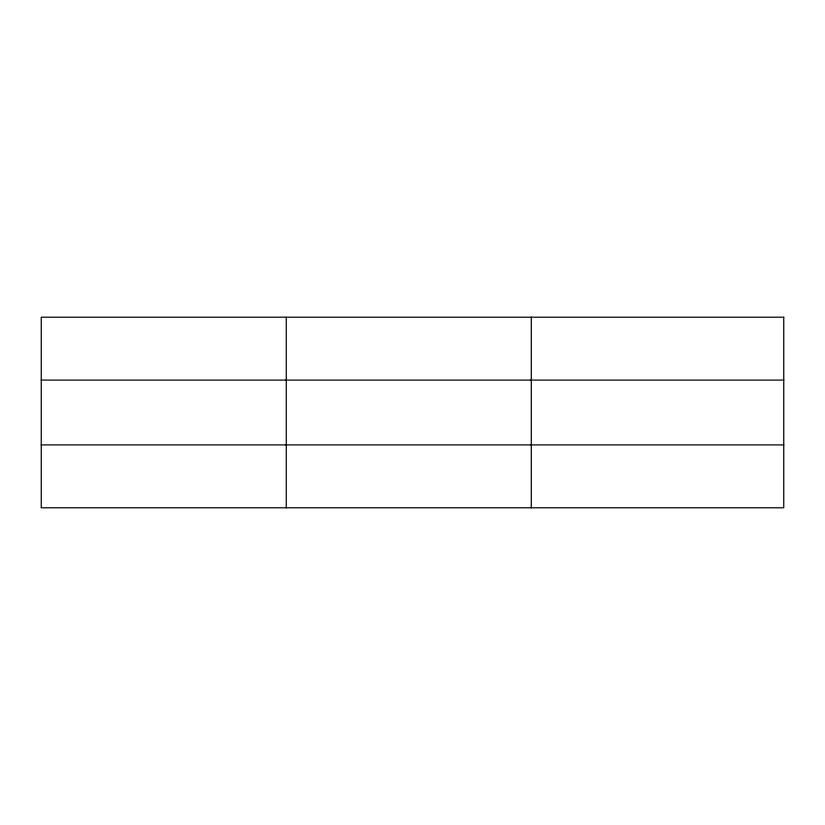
<?xml version="1.0" encoding="UTF-8"?>
<svg xmlns="http://www.w3.org/2000/svg" width="825" height="825" viewBox="0 0 825 825"><rect width="100%" height="100%" fill="white"/><g stroke="black" fill="none" stroke-linecap="round" stroke-linejoin="round"><path stroke-width="1.24" d="M286.275 507.787L286.275 317.213M531.3 507.787L531.3 317.213M41.25 380.098L783.75 380.098M41.25 444.902L783.75 444.902M783.75 317.213L783.75 507.787L41.25 507.787L41.25 317.213L783.75 317.213"/></g></svg>
